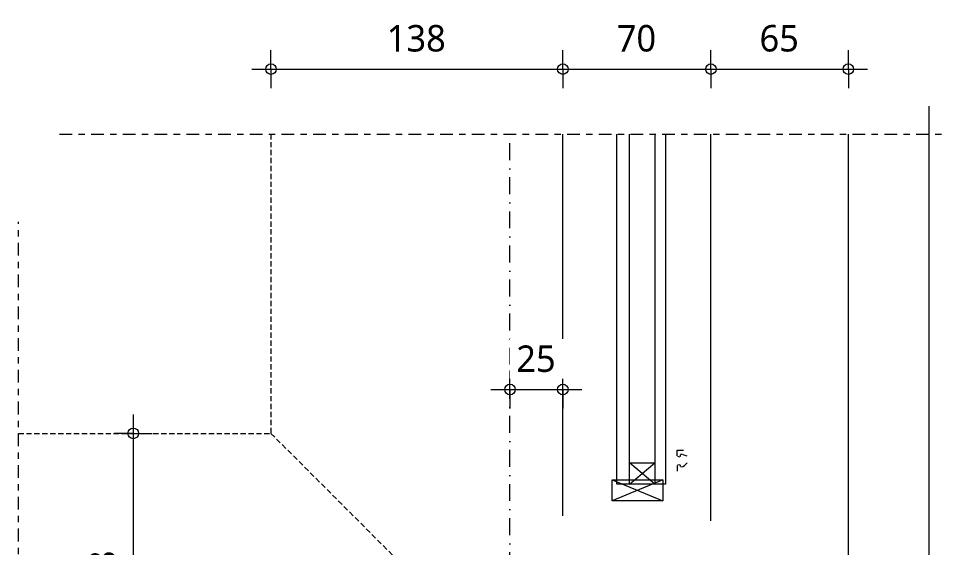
# Model space of a CAD drawing. Header units: millimetres. Extents: x 6732 to 10947, y 894 to 9086.
# Drawn here: x 9180.4 to 9616, y 3376.6 to 3626.6 of the extents above; entities that cross this region are included whole.
import ezdxf

# ---------------------------------------------------------------- set-up
doc = ezdxf.new("R2010")
doc.units = ezdxf.units.MM
for name, pattern in [('MV_center', [15, 6, -3, 3, -3]), ('MV_hidden', [3.75, 2.5, -1.25]), ('MV_stramien', [16, 8, -4, 0, -4])]:
    doc.linetypes.add(name, pattern=pattern)
for name, color, linetype, lineweight in [('A-ANNO-DIMS', 211, 'Continuous', 13), ('A-ANNO-DIMS-5', 211, 'Continuous', 13), ('A-DETL', 90, 'Continuous', 13), ('A-DETL-GENF', 92, 'Continuous', 18)]:
    doc.layers.add(name, color=color, linetype=linetype, lineweight=lineweight)
doc.styles.add('Segoe UI_2', font='segoeui.ttf', dxfattribs={"height": 12.5})
doc.dimstyles.new('2_5_mm_1', dxfattribs={"dimscale": 304.8, "dimtxt": 13.092049, "dimasz": 0.016404, "dimexe": 0.029528, "dimexo": 0.0625, "dimgap": 0.014764, "dimtad": 1, "dimdec": 0, "dimzin": 0, "dimdsep": 46, "dimtxsty": 'Segoe UI_2', "dimblk1": 'DOTBLANK', "dimblk2": 'DOTBLANK', "dimsah": 1, "dimcen": 0.09, "dimdle": 0.029528, "dimazin": 0, "dimtfac": 1, "dimtdec": 4, "dimtix": 1, "dimtmove": 0, "dimatfit": 3, "dimfxl": 0.029528, "dimfxlon": 1, "dimtvp": 1, "dimtfill": 1, "dimtolj": 1, "dimtzin": 0, "dimarcsym": 2})

# ---------------------------------------------------------------- blocks, each defined once
blk = doc.blocks.new('33 sparing - Type 1-4933723-Details Strandbaak Patio Woning')
at = {"layer": 'A-DETL-GENF'}
for p, q in [((0, 9.92), (24, 9.92)), ((0, 0), (0, 9.92)), ((0, 9.92), (24, 0)), ((24, 9.92), (0, 0)), ((24, 9.92), (24, 0)), ((24, 0), (0, 0))]:
    blk.add_line(p, q, dxfattribs=at)
blk = doc.blocks.new('31 dubbel_glas - Type 1-3259632-Details Strandbaak Patio Woning')
at = {"layer": 'A-DETL-GENF', "lineweight": 13}
for p, q in [((0, 23), (165.31, 23)), ((0, 0), (0, 23)), ((0, 17), (165.31, 17)), ((0, 5), (10, 17)), ((0, 17), (10, 5)), ((10, 17), (10, 5)), ((165.31, 5), (0, 5)), ((165.31, 0), (0, 0))]:
    blk.add_line(p, q, dxfattribs=at)
blk = doc.blocks.new('NLRS_00_DI_maskeer - Type 1-4234623-Details Strandbaak Patio Woning')
at = {"layer": 'A-DETL-GENF', "linetype": 'MV_center'}
blk.add_line((411, 0), (-100, 0), dxfattribs=at)
blk = doc.blocks.new('NLRS_00_DI_maskeer - Type 1-4234622-Details Strandbaak Patio Woning')
at = {"layer": 'A-DETL-GENF', "linetype": 'MV_center'}
blk.add_line((-100, 0), (411, 0), dxfattribs=at)
blk = doc.blocks.new('DIMBLOCK174-Details Strandbaak Patio Woning')
at = {"layer": 'A-ANNO-DIMS-5'}
for p, q in [((9234.74, 3439.55), (9234.74, 3292.55)), ((9234.74, 3430.55), (9225.74, 3430.55)), ((9234.74, 3430.55), (9243.74, 3430.55)), ((9234.74, 3292.55), (9225.74, 3292.55)), ((9234.74, 3292.55), (9243.74, 3292.55))]:
    blk.add_line(p, q, dxfattribs=at)
for centre in [(9234.74, 3430.55), (9234.74, 3292.55)]:
    blk.add_circle(centre, 2.5, dxfattribs=at)
at = {"layer": 'A-ANNO-DIMS-5', "color": 0, "insert": (9213.93, 3347.26), "char_height": 12.5, "width": 34.2774, "attachment_point": 1, "rotation": 90, "line_spacing_factor": 1.142579, "style": 'Segoe UI_2', "bg_fill": 3, "box_fill_scale": 1.25, "bg_fill_color": 9, "bg_fill_true_color": 13158600, "bg_fill_transparency": 0}
blk.add_mtext('138', dxfattribs=at)
blk = doc.blocks.new('_DotBlank')
at = {"color": 0, "linetype": 'ByBlock', "lineweight": -2}
blk.add_line((-0.5, 0), (-1, 0), dxfattribs=at)
blk.add_circle((0, 0), 0.5, dxfattribs=at)
blk = doc.blocks.new('DIMBLOCK200-Details Strandbaak Patio Woning')
at = {"layer": 'A-ANNO-DIMS-5'}
for p, q in [((9412.84, 3451.28), (9412.84, 3460.28)), ((9437.84, 3451.28), (9437.84, 3460.28)), ((9403.84, 3451.28), (9446.84, 3451.28)), ((9412.84, 3451.28), (9412.84, 3442.28)), ((9437.84, 3451.28), (9437.84, 3442.28))]:
    blk.add_line(p, q, dxfattribs=at)
for centre in [(9412.84, 3451.28), (9437.84, 3451.28)]:
    blk.add_circle(centre, 2.5, dxfattribs=at)
at = {"layer": 'A-ANNO-DIMS-5', "color": 0, "insert": (9415.82, 3472.09), "char_height": 12.5, "width": 22.8516, "attachment_point": 1, "line_spacing_factor": 1.142579, "style": 'Segoe UI_2', "bg_fill": 3, "box_fill_scale": 1.25, "bg_fill_color": 9, "bg_fill_true_color": 13158600, "bg_fill_transparency": 0}
blk.add_mtext('25', dxfattribs=at)
blk = doc.blocks.new('DIMBLOCK201-Details Strandbaak Patio Woning')
at = {"layer": 'A-ANNO-DIMS-5'}
for p, q in [((9299.84, 3602.64), (9299.84, 3611.64)), ((9437.84, 3602.64), (9437.84, 3611.64)), ((9290.84, 3602.64), (9437.84, 3602.64)), ((9299.84, 3602.64), (9299.84, 3593.64)), ((9437.84, 3602.64), (9437.84, 3593.64))]:
    blk.add_line(p, q, dxfattribs=at)
for centre in [(9299.84, 3602.64), (9437.84, 3602.64)]:
    blk.add_circle(centre, 2.5, dxfattribs=at)
at = {"layer": 'A-ANNO-DIMS-5', "color": 0, "insert": (9354.56, 3623.45), "char_height": 12.5, "width": 34.2774, "attachment_point": 1, "line_spacing_factor": 1.142579, "style": 'Segoe UI_2', "bg_fill": 3, "box_fill_scale": 1.25, "bg_fill_color": 9, "bg_fill_true_color": 13158600, "bg_fill_transparency": 0}
blk.add_mtext('138', dxfattribs=at)
blk = doc.blocks.new('DIMBLOCK202-Details Strandbaak Patio Woning')
at = {"layer": 'A-ANNO-DIMS-5'}
for p, q in [((9437.84, 3602.64), (9437.84, 3611.64)), ((9507.84, 3602.64), (9507.84, 3611.64)), ((9437.84, 3602.64), (9507.84, 3602.64)), ((9437.84, 3602.64), (9437.84, 3593.64)), ((9507.84, 3602.64), (9507.84, 3593.64))]:
    blk.add_line(p, q, dxfattribs=at)
for centre in [(9437.84, 3602.64), (9507.84, 3602.64)]:
    blk.add_circle(centre, 2.5, dxfattribs=at)
at = {"layer": 'A-ANNO-DIMS-5', "color": 0, "insert": (9463.32, 3623.45), "char_height": 12.5, "width": 22.8516, "attachment_point": 1, "line_spacing_factor": 1.142579, "style": 'Segoe UI_2', "bg_fill": 3, "box_fill_scale": 1.25, "bg_fill_color": 9, "bg_fill_true_color": 13158600, "bg_fill_transparency": 0}
blk.add_mtext('70', dxfattribs=at)
blk = doc.blocks.new('DIMBLOCK203-Details Strandbaak Patio Woning')
at = {"layer": 'A-ANNO-DIMS-5'}
for p, q in [((9507.84, 3602.64), (9507.84, 3611.64)), ((9572.84, 3602.64), (9572.84, 3611.64)), ((9507.84, 3602.64), (9581.84, 3602.64)), ((9507.84, 3602.64), (9507.84, 3593.64)), ((9572.84, 3602.64), (9572.84, 3593.64))]:
    blk.add_line(p, q, dxfattribs=at)
for centre in [(9507.84, 3602.64), (9572.84, 3602.64)]:
    blk.add_circle(centre, 2.5, dxfattribs=at)
at = {"layer": 'A-ANNO-DIMS-5', "color": 0, "insert": (9530.82, 3623.45), "char_height": 12.5, "width": 22.8516, "attachment_point": 1, "line_spacing_factor": 1.142579, "style": 'Segoe UI_2', "bg_fill": 3, "box_fill_scale": 1.25, "bg_fill_color": 9, "bg_fill_true_color": 13158600, "bg_fill_transparency": 0}
blk.add_mtext('65', dxfattribs=at)

msp = doc.modelspace()

# ---------------------------------------------------------------- linework, layer by layer
at = {"layer": 'A-DETL', "lineweight": 18}
msp.add_line((9610.84, 3585.19), (9610.84, 3119.55), dxfattribs=at)
at = {"layer": 'A-DETL', "linetype": 'MV_hidden', "lineweight": 18}
for p, q in [((9299.84, 3571.95), (9299.84, 3430.55)), ((9180.44, 3430.55), (9299.84, 3430.55)), ((9299.84, 3430.55), (9422.84, 3307.55))]:
    msp.add_line(p, q, dxfattribs=at)
at = {"layer": 'A-DETL', "linetype": 'MV_stramien', "lineweight": 18}
msp.add_line((9412.84, 3028.33), (9412.84, 3571.95), dxfattribs=at)
at = {"layer": 'A-DETL'}
for p, q in [((9437.84, 3391.55), (9437.84, 3571.95)), ((9507.84, 3389.17), (9507.84, 3571.95)), ((9572.84, 3307.55), (9572.84, 3571.95)), ((9572.84, 3308.47), (9572.84, 3558.47)), ((9572.84, 3308.47), (9572.84, 3558.47)), ((9491.84, 3419.92), (9491.84, 3422.68)), ((9491.84, 3422.68), (9494.84, 3422.68)), ((9491.99, 3419.73), (9493.09, 3419.43)), ((9493.34, 3420.48), (9493.34, 3419.63)), ((9493.54, 3420.68), (9494.36, 3420.68)), ((9494.53, 3420.65), (9496.52, 3419.92)), ((9491.84, 3415.43), (9491.84, 3412.68)), ((9491.99, 3415.62), (9493.09, 3415.92)), ((9493.34, 3415.73), (9493.34, 3414.88))]:
    msp.add_line(p, q, dxfattribs=at)
msp.add_arc((9493.1, 3418.65), 4, 276.7557, 330.869, dxfattribs=at)

# ---------------------------------------------------------------- block references
at = {"layer": 'A-DETL-GENF', "linetype": 'MV_center'}
msp.add_blockref('NLRS_00_DI_maskeer - Type 1-4234622-Details Strandbaak Patio Woning', (9299.84, 3571.95), dxfattribs=at)
at = {"layer": 'A-DETL-GENF', "lineweight": 13, "rotation": 90}
msp.add_blockref('31 dubbel_glas - Type 1-3259632-Details Strandbaak Patio Woning', (9486.31, 3406.64), dxfattribs=at)
at = {"layer": 'A-DETL-GENF', "linetype": 'MV_center', "rotation": 269.9999999999999}
msp.add_blockref('NLRS_00_DI_maskeer - Type 1-4234623-Details Strandbaak Patio Woning', (9180.44, 3430.55), dxfattribs=at)
at = {"layer": 'A-DETL-GENF'}
msp.add_blockref('33 sparing - Type 1-4933723-Details Strandbaak Patio Woning', (9461.14, 3398.71), dxfattribs=at)

# ---------------------------------------------------------------- dimensions: what is measured, and where the dimension line sits
at = {"layer": 'A-ANNO-DIMS'}
dim = msp.add_linear_dim(base=(9437.84, 3602.64), p1=(9299.84, 3593.64), p2=(9437.84, 3593.64), dimstyle='2_5_mm_1', override={"dimpost": '<>', "dimfxl": 138.000011}, dxfattribs=at)
dim.commit()
dim.dimension.update_dxf_attribs({"geometry": 'DIMBLOCK201-Details Strandbaak Patio Woning', "text_midpoint": (9368.84, 3613.64)})

# ---------------------------------------------------------------- next in the draw order: dimensions: what is measured, and where the dimension line sits
for base, p1, p2, override, picture, middle in [((9507.84, 3602.64), (9437.84, 3593.64), (9507.84, 3593.64), {"dimpost": '<>', "dimfxl": 70}, 'DIMBLOCK202-Details Strandbaak Patio Woning', (9472.84, 3613.6)), ((9437.84, 3451.28), (9412.84, 3460.28), (9437.84, 3460.28), {"dimpost": '<>', "dimfxl": 25.000011}, 'DIMBLOCK200-Details Strandbaak Patio Woning', (9425.34, 3462.24))]:
    dim = msp.add_linear_dim(base=base, p1=p1, p2=p2, dimstyle='2_5_mm_1', override=override, dxfattribs=at)
    dim.commit()
    dim.dimension.update_dxf_attribs({"geometry": picture, "text_midpoint": middle})
dim = msp.add_linear_dim(base=(9234.74, 3292.55), p1=(9243.74, 3430.55), p2=(9243.74, 3292.55), angle=90, dimstyle='2_5_mm_1', override={"dimpost": '<>', "dimfxl": 138.000011}, dxfattribs=at)
dim.commit()
dim.dimension.update_dxf_attribs({"geometry": 'DIMBLOCK174-Details Strandbaak Patio Woning', "text_midpoint": (9223.74, 3361.55)})

# ---------------------------------------------------------------- next in the draw order: dimensions: what is measured, and where the dimension line sits
dim = msp.add_linear_dim(base=(9572.84, 3602.64), p1=(9507.84, 3593.64), p2=(9572.84, 3593.64), dimstyle='2_5_mm_1', override={"dimpost": '<>', "dimfxl": 64.999989}, dxfattribs=at)
dim.commit()
dim.dimension.update_dxf_attribs({"geometry": 'DIMBLOCK203-Details Strandbaak Patio Woning', "text_midpoint": (9540.34, 3613.6)})

doc.saveas('drawing.dxf')
